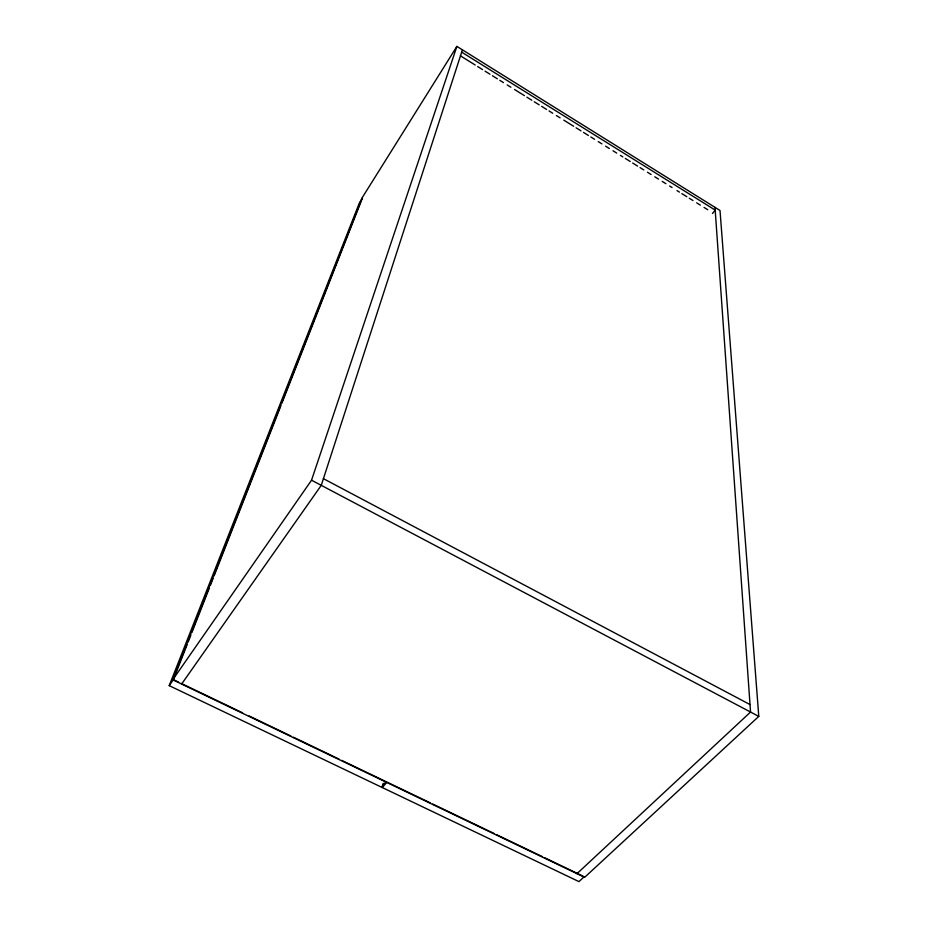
<?xml version="1.0" encoding="UTF-8"?>
<svg xmlns="http://www.w3.org/2000/svg" width="928" height="928" viewBox="0 0 928 928"><rect width="100%" height="100%" fill="white"/><g stroke="black" fill="none" stroke-linecap="round" stroke-linejoin="round"><path stroke-width="1.39" d="M584.222 876.716L578.933 881.6L382.266 787.536L383.148 783.29M462.422 49.845L321.262 485.344L181.621 684.052M172.747 679.795L311.541 480.205L456.889 46.4L720.012 210.482L758.779 716.393L584.628 877.343L172.747 679.795L362.222 197.652L456.889 46.4M341.759 760.403L386.141 781.689L381.362 787.106L169.221 685.641L173.397 679.644L187.166 644.554M188.222 641.863L190.878 635.112M191.934 632.42L209.415 587.888M210.47 585.197L213.115 578.446M214.171 575.754L280.906 405.745M281.961 403.054L362.454 197.966L359.461 202.745L169.221 685.641M712.484 213.498L715.198 210.111L461.68 52.142M382.266 787.536L387.046 782.13L430.14 802.801M576.984 873.666L750.543 712.043L715.001 207.362M173.397 679.644L178.617 682.138M181.227 683.391L242.568 712.82M249.098 715.952L290.858 735.985M293.468 737.238L339.149 759.15M432.75 804.054L494.125 833.495M496.735 834.748L542.439 856.672M545.049 857.924L582.923 876.09M323.42 478.674L750.021 704.572M311.541 480.205L758.779 716.393M460.439 55.831L475.206 65.018M477.665 66.549L482.583 69.612M485.054 71.143L489.972 74.205M492.432 75.736L497.35 78.799M499.809 80.33L503.498 82.627M507.198 84.924L510.887 87.22M514.576 89.517L524.413 95.642M526.884 97.173L531.802 100.236M534.261 101.767L539.18 104.829M541.639 106.36L546.557 109.423M549.028 110.954L552.717 113.251M556.406 115.548L560.094 117.844M563.783 120.141L573.632 126.266M576.091 127.797L581.009 130.86M583.468 132.391L588.387 135.453M590.846 136.984L594.546 139.281M598.235 141.578L601.924 143.875M605.613 146.172L609.302 148.468M613.002 150.765L616.691 153.062M620.38 155.359L622.839 156.89M625.298 158.421L630.216 161.484M632.676 163.015L637.606 166.077M640.065 167.608L643.754 169.905M647.442 172.202L651.131 174.499M654.82 176.796L658.52 179.092M662.209 181.389L665.898 183.686M669.587 185.983L672.046 187.514M676.976 190.576L679.435 192.108M681.894 193.639L686.813 196.701M689.272 198.232L692.961 200.529M696.65 202.826L700.35 205.123M704.039 207.42L707.728 209.716"/></g></svg>
